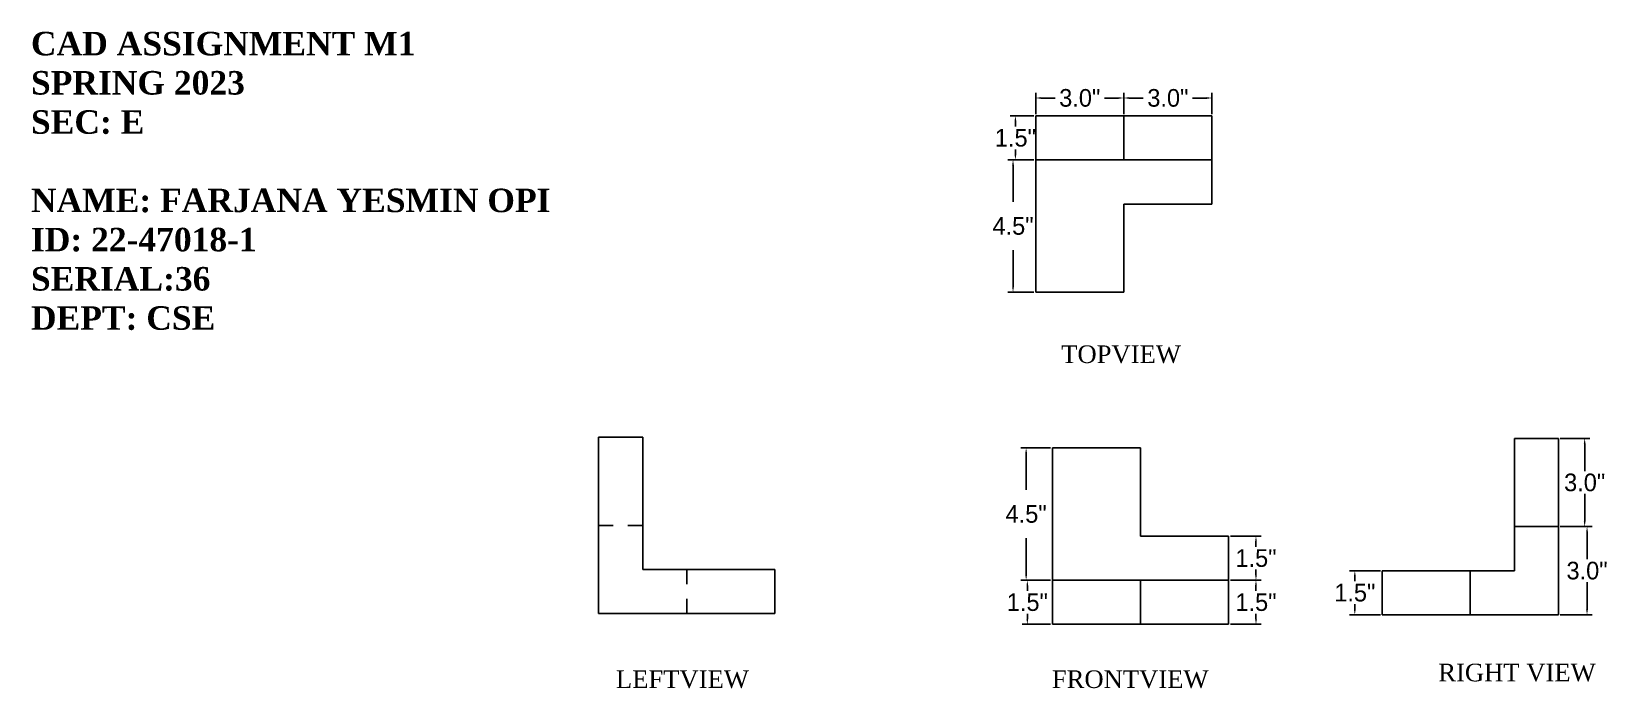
# Model space of a CAD drawing. Header units: inches. Extents: x 27.1 to 80.8, y 16.4 to 38.7.
import ezdxf

# ---------------------------------------------------------------- set-up
doc = ezdxf.new("R2010")
doc.units = ezdxf.units.IN
doc.header["$LTSCALE"] = 5
doc.header["$MEASUREMENT"] = 0
doc.linetypes.add('DASHED2', pattern=[0.375, 0.25, -0.125])
doc.dimstyles.get("Standard").update_dxf_attribs({"dimtxt": 0.6, "dimasz": 0.18, "dimexe": 0.18, "dimexo": 0.0625, "dimgap": 0.09, "dimtad": 0, "dimtih": 1, "dimtoh": 1, "dimdec": 1, "dimzin": 0, "dimdsep": 46, "dimlunit": 3, "dimtxsty": 'Standard', "dimcen": 0.09, "dimclrt": 5, "dimadec": 0, "dimazin": 0, "dimtfac": 1, "dimtdec": 1, "dimtofl": 0, "dimtmove": 0, "dimatfit": 3, "dimfxl": 1, "dimtolj": 1, "dimtzin": 0, "dimarcsym": 0})

# ---------------------------------------------------------------- blocks, each defined once
blk = doc.blocks.new('*D35')
at = {"color": 0, "linetype": 'DASHED2', "lineweight": -2}
for p, q in [((61.27, 35.909), (61.27, 36.634)), ((64.27, 35.909), (64.27, 36.634)), ((61.45, 36.454), (61.93, 36.454)), ((64.09, 36.454), (63.61, 36.454))]:
    blk.add_line(p, q, dxfattribs=at)
at = {"color": 0, "linetype": 'DASHED2'}
for points in [[(61.45, 36.484), (61.45, 36.424), (61.27, 36.454)], [(64.09, 36.484), (64.09, 36.424), (64.27, 36.454)]]:
    blk.add_solid(points, dxfattribs=at)
at = {"layer": 'Defpoints', "color": 0, "linetype": 'DASHED2'}
for p in [(61.27, 36.454), (61.27, 35.847), (64.27, 35.847)]:
    blk.add_point(p, dxfattribs=at)
at = {"color": 5, "linetype": 'DASHED2', "insert": (62.77, 36.454), "char_height": 0.6, "attachment_point": 5}
blk.add_mtext('\\A1;3.0"', dxfattribs=at)
blk = doc.blocks.new('*D36')
at = {"color": 0, "linetype": 'DASHED2', "lineweight": -2}
for p, q in [((64.27, 35.909), (64.27, 36.634)), ((67.27, 35.909), (67.27, 36.634)), ((64.45, 36.454), (64.93, 36.454)), ((67.09, 36.454), (66.61, 36.454))]:
    blk.add_line(p, q, dxfattribs=at)
at = {"color": 0, "linetype": 'DASHED2'}
for points in [[(64.45, 36.484), (64.45, 36.424), (64.27, 36.454)], [(67.09, 36.484), (67.09, 36.424), (67.27, 36.454)]]:
    blk.add_solid(points, dxfattribs=at)
at = {"layer": 'Defpoints', "color": 0, "linetype": 'DASHED2'}
for p in [(64.27, 36.454), (64.27, 35.847), (67.27, 35.847)]:
    blk.add_point(p, dxfattribs=at)
at = {"color": 5, "linetype": 'DASHED2', "insert": (65.77, 36.454), "char_height": 0.6, "attachment_point": 5}
blk.add_mtext('\\A1;3.0"', dxfattribs=at)
blk = doc.blocks.new('*D37')
at = {"color": 0, "linetype": 'DASHED2', "lineweight": -2}
for p, q in [((61.207, 35.847), (60.399, 35.847)), ((60.579, 35.667), (60.579, 35.487)), ((60.579, 34.527), (60.579, 34.707)), ((61.207, 34.347), (60.399, 34.347))]:
    blk.add_line(p, q, dxfattribs=at)
at = {"color": 0, "linetype": 'DASHED2'}
for points in [[(60.549, 35.667), (60.609, 35.667), (60.579, 35.847)], [(60.549, 34.527), (60.609, 34.527), (60.579, 34.347)]]:
    blk.add_solid(points, dxfattribs=at)
at = {"layer": 'Defpoints', "color": 0, "linetype": 'DASHED2'}
for p in [(60.579, 35.847), (61.27, 35.847), (61.27, 34.347)]:
    blk.add_point(p, dxfattribs=at)
at = {"color": 5, "linetype": 'DASHED2', "insert": (60.579, 35.097), "char_height": 0.6, "attachment_point": 5}
blk.add_mtext('\\A1;1.5"', dxfattribs=at)
blk = doc.blocks.new('*D38')
at = {"color": 0, "linetype": 'DASHED2', "lineweight": -2}
for p, q in [((61.207, 34.347), (60.318, 34.347)), ((60.498, 34.167), (60.498, 32.487)), ((60.498, 30.027), (60.498, 31.707)), ((61.207, 29.847), (60.318, 29.847))]:
    blk.add_line(p, q, dxfattribs=at)
at = {"color": 0, "linetype": 'DASHED2'}
for points in [[(60.468, 34.167), (60.528, 34.167), (60.498, 34.347)], [(60.468, 30.027), (60.528, 30.027), (60.498, 29.847)]]:
    blk.add_solid(points, dxfattribs=at)
at = {"layer": 'Defpoints', "color": 0, "linetype": 'DASHED2'}
for p in [(61.27, 34.347), (60.498, 29.847), (61.27, 29.847)]:
    blk.add_point(p, dxfattribs=at)
at = {"color": 5, "linetype": 'DASHED2', "insert": (60.498, 32.097), "char_height": 0.6, "attachment_point": 5}
blk.add_mtext('\\A1;4.5"', dxfattribs=at)
blk = doc.blocks.new('*D39')
at = {"color": 0, "linetype": 'DASHED2', "lineweight": -2}
for p, q in [((79.131, 24.873), (80.141, 24.873)), ((79.961, 24.693), (79.961, 23.763)), ((79.961, 22.053), (79.961, 22.983)), ((79.131, 21.873), (80.141, 21.873))]:
    blk.add_line(p, q, dxfattribs=at)
at = {"color": 0, "linetype": 'DASHED2'}
for points in [[(79.931, 24.693), (79.991, 24.693), (79.961, 24.873)], [(79.931, 22.053), (79.991, 22.053), (79.961, 21.873)]]:
    blk.add_solid(points, dxfattribs=at)
at = {"layer": 'Defpoints', "color": 0, "linetype": 'DASHED2'}
for p in [(79.068, 24.873), (79.961, 24.873), (79.068, 21.873)]:
    blk.add_point(p, dxfattribs=at)
at = {"color": 5, "linetype": 'DASHED2', "insert": (79.961, 23.373), "char_height": 0.6, "attachment_point": 5}
blk.add_mtext('\\A1;3.0"', dxfattribs=at)
blk = doc.blocks.new('*D40')
at = {"color": 0, "linetype": 'DASHED2', "lineweight": -2}
for p, q in [((79.131, 21.873), (80.222, 21.873)), ((80.042, 21.693), (80.042, 20.763)), ((80.042, 19.053), (80.042, 19.983)), ((79.131, 18.873), (80.222, 18.873))]:
    blk.add_line(p, q, dxfattribs=at)
at = {"color": 0, "linetype": 'DASHED2'}
for points in [[(80.012, 21.693), (80.072, 21.693), (80.042, 21.873)], [(80.012, 19.053), (80.072, 19.053), (80.042, 18.873)]]:
    blk.add_solid(points, dxfattribs=at)
at = {"layer": 'Defpoints', "color": 0, "linetype": 'DASHED2'}
for p in [(79.068, 21.873), (80.042, 21.873), (79.068, 18.873)]:
    blk.add_point(p, dxfattribs=at)
at = {"color": 5, "linetype": 'DASHED2', "insert": (80.042, 20.373), "char_height": 0.6, "attachment_point": 5}
blk.add_mtext('\\A1;3.0"', dxfattribs=at)
blk = doc.blocks.new('*D41')
at = {"color": 0, "linetype": 'DASHED2', "lineweight": -2}
for p, q in [((73.006, 20.373), (71.955, 20.373)), ((72.135, 20.193), (72.135, 20.013)), ((73.006, 18.873), (71.955, 18.873)), ((72.135, 19.053), (72.135, 19.233))]:
    blk.add_line(p, q, dxfattribs=at)
at = {"color": 0, "linetype": 'DASHED2'}
for points in [[(72.105, 20.193), (72.165, 20.193), (72.135, 20.373)], [(72.105, 19.053), (72.165, 19.053), (72.135, 18.873)]]:
    blk.add_solid(points, dxfattribs=at)
at = {"layer": 'Defpoints', "color": 0, "linetype": 'DASHED2'}
for p in [(73.068, 20.373), (72.135, 18.873), (73.068, 18.873)]:
    blk.add_point(p, dxfattribs=at)
at = {"color": 5, "linetype": 'DASHED2', "insert": (72.135, 19.623), "char_height": 0.6, "attachment_point": 5}
blk.add_mtext('\\A1;1.5"', dxfattribs=at)
blk = doc.blocks.new('*D42')
at = {"color": 0, "linetype": 'DASHED2', "lineweight": -2}
for p, q in [((61.775, 24.55), (60.764, 24.55)), ((60.944, 24.37), (60.944, 22.69)), ((60.944, 20.23), (60.944, 21.91)), ((61.775, 20.05), (60.764, 20.05))]:
    blk.add_line(p, q, dxfattribs=at)
at = {"color": 0, "linetype": 'DASHED2'}
for points in [[(60.914, 24.37), (60.974, 24.37), (60.944, 24.55)], [(60.914, 20.23), (60.974, 20.23), (60.944, 20.05)]]:
    blk.add_solid(points, dxfattribs=at)
at = {"layer": 'Defpoints', "color": 0, "linetype": 'DASHED2'}
for p in [(60.944, 24.55), (61.837, 24.55), (61.837, 20.05)]:
    blk.add_point(p, dxfattribs=at)
at = {"color": 5, "linetype": 'DASHED2', "insert": (60.944, 22.3), "char_height": 0.6, "attachment_point": 5}
blk.add_mtext('\\A1;4.5"', dxfattribs=at)
blk = doc.blocks.new('*D43')
at = {"color": 0, "linetype": 'DASHED2', "lineweight": -2}
for p, q in [((61.775, 20.05), (60.805, 20.05)), ((60.985, 19.87), (60.985, 19.69)), ((60.985, 18.73), (60.985, 18.91)), ((61.775, 18.55), (60.805, 18.55))]:
    blk.add_line(p, q, dxfattribs=at)
at = {"color": 0, "linetype": 'DASHED2'}
for points in [[(60.955, 19.87), (61.015, 19.87), (60.985, 20.05)], [(60.955, 18.73), (61.015, 18.73), (60.985, 18.55)]]:
    blk.add_solid(points, dxfattribs=at)
at = {"layer": 'Defpoints', "color": 0, "linetype": 'DASHED2'}
for p in [(61.837, 20.05), (60.985, 18.55), (61.837, 18.55)]:
    blk.add_point(p, dxfattribs=at)
at = {"color": 5, "linetype": 'DASHED2', "insert": (60.985, 19.3), "char_height": 0.6, "attachment_point": 5}
blk.add_mtext('\\A1;1.5"', dxfattribs=at)
blk = doc.blocks.new('*D44')
at = {"color": 0, "linetype": 'DASHED2', "lineweight": -2}
for p, q in [((67.9, 21.55), (68.95, 21.55)), ((68.77, 21.37), (68.77, 21.19)), ((67.9, 20.05), (68.95, 20.05)), ((68.77, 20.23), (68.77, 20.41))]:
    blk.add_line(p, q, dxfattribs=at)
at = {"color": 0, "linetype": 'DASHED2'}
for points in [[(68.74, 21.37), (68.8, 21.37), (68.77, 21.55)], [(68.74, 20.23), (68.8, 20.23), (68.77, 20.05)]]:
    blk.add_solid(points, dxfattribs=at)
at = {"layer": 'Defpoints', "color": 0, "linetype": 'DASHED2'}
for p in [(67.837, 21.55), (68.77, 21.55), (67.837, 20.05)]:
    blk.add_point(p, dxfattribs=at)
at = {"color": 5, "linetype": 'DASHED2', "insert": (68.77, 20.8), "char_height": 0.6, "attachment_point": 5}
blk.add_mtext('\\A1;1.5"', dxfattribs=at)
blk = doc.blocks.new('*D45')
at = {"color": 0, "linetype": 'DASHED2', "lineweight": -2}
for p, q in [((67.9, 20.05), (68.95, 20.05)), ((68.77, 19.87), (68.77, 19.69)), ((68.77, 18.73), (68.77, 18.91)), ((67.9, 18.55), (68.95, 18.55))]:
    blk.add_line(p, q, dxfattribs=at)
at = {"color": 0, "linetype": 'DASHED2'}
for points in [[(68.74, 19.87), (68.8, 19.87), (68.77, 20.05)], [(68.74, 18.73), (68.8, 18.73), (68.77, 18.55)]]:
    blk.add_solid(points, dxfattribs=at)
at = {"layer": 'Defpoints', "color": 0, "linetype": 'DASHED2'}
for p in [(67.837, 20.05), (68.77, 20.05), (67.837, 18.55)]:
    blk.add_point(p, dxfattribs=at)
at = {"color": 5, "linetype": 'DASHED2', "insert": (68.77, 19.3), "char_height": 0.6, "attachment_point": 5}
blk.add_mtext('\\A1;1.5"', dxfattribs=at)

msp = doc.modelspace()

# ---------------------------------------------------------------- linework, layer by layer
for p, q in [((61.27, 34.347), (61.27, 35.847)), ((61.27, 35.847), (64.27, 35.847)), ((64.27, 35.847), (67.27, 35.847)), ((64.27, 34.347), (64.27, 35.847)), ((67.27, 35.847), (67.27, 34.347)), ((61.27, 29.847), (61.27, 34.347)), ((61.27, 34.347), (64.27, 34.347)), ((64.27, 34.347), (67.27, 34.347)), ((67.27, 34.347), (67.27, 32.847)), ((67.27, 32.847), (64.27, 32.847)), ((64.27, 32.847), (64.27, 29.847)), ((64.27, 29.847), (61.27, 29.847)), ((46.388, 21.915), (46.388, 24.915)), ((46.388, 24.915), (47.888, 24.915)), ((47.888, 24.915), (47.888, 21.915)), ((79.068, 24.873), (77.568, 24.873)), ((77.568, 24.873), (77.568, 21.873)), ((79.068, 21.873), (79.068, 24.873)), ((61.837, 20.05), (61.837, 24.55)), ((61.837, 24.55), (64.837, 24.55)), ((64.837, 24.55), (64.837, 21.55)), ((46.388, 18.915), (46.388, 21.915)), ((47.888, 21.915), (47.888, 20.415)), ((64.837, 21.55), (67.837, 21.55)), ((67.837, 21.55), (67.837, 20.05)), ((77.568, 21.873), (77.568, 20.373)), ((77.568, 21.873), (79.068, 21.873)), ((79.068, 18.873), (79.068, 21.873)), ((79.068, 21.873), (79.068, 21.873)), ((47.888, 20.415), (49.388, 20.415)), ((49.388, 20.415), (52.388, 20.415)), ((52.388, 20.415), (52.388, 18.915)), ((61.837, 18.55), (61.837, 20.05)), ((61.837, 20.05), (67.837, 20.05)), ((64.837, 20.05), (64.837, 18.55)), ((67.837, 20.05), (67.837, 18.55)), ((73.068, 20.373), (73.068, 18.873)), ((76.068, 20.373), (73.068, 20.373)), ((77.568, 20.373), (76.068, 20.373)), ((76.068, 20.373), (76.068, 18.873)), ((49.388, 18.915), (46.388, 18.915)), ((52.388, 18.915), (49.388, 18.915)), ((73.068, 18.873), (76.068, 18.873)), ((76.068, 18.873), (79.068, 18.873)), ((64.837, 18.55), (61.837, 18.55)), ((67.837, 18.55), (64.837, 18.55))]:
    msp.add_line(p, q)
at = {"linetype": 'DASHED2'}
for p, q in [((46.388, 21.915), (46.888, 21.915)), ((47.888, 21.915), (47.388, 21.915)), ((49.388, 20.415), (49.388, 19.915)), ((49.388, 18.915), (49.388, 19.415))]:
    msp.add_line(p, q, dxfattribs=at)

# ---------------------------------------------------------------- texts
at = {"attachment_point": 1}
for s, insert, char_height in [('{\\fTimes New Roman|b1|i0|c0|p18;\\C240;CAD ASSIGNMENT M1\\PSPRING 2023\\PSEC: E\\P\\PNAME: FARJANA YESMIN OPI\\PID: 22-47018-1\\PSERIAL:36\\PDEPT: CSE}', (27.06, 38.705), 0.8), ('{\\fTimes New Roman|b0|i0|c0|p18;RIGHT VIEW}', (74.977, 17.209), 0.6)]:
    msp.add_mtext(s, dxfattribs=dict(at, insert=insert, char_height=char_height))
at = {"char_height": 0.6, "attachment_point": 1}
for s, insert, width in [('{\\fTimes New Roman|b0|i0|c0|p18;TOPVIEW}', (62.138, 28.038), 2.91381), ('{\\fTimes New Roman|b0|i0|c0|p18;LEFTVIEW}', (46.977, 16.982), 0.09106), ('{\\fTimes New Roman|b0|i0|c0|p18;FRONTVIEW}', (61.82, 16.982), 0.09106)]:
    msp.add_mtext(s, dxfattribs=dict(at, insert=insert, width=width))

# ---------------------------------------------------------------- dimensions: what is measured, and where the dimension line sits
at = {"linetype": 'DASHED2'}
for base, p1, p2, picture, middle in [((61.27, 36.454), (64.27, 35.847), (61.27, 35.847), '*D35', (62.77, 36.454)), ((64.27, 36.454), (67.27, 35.847), (64.27, 35.847), '*D36', (65.77, 36.454))]:
    dim = msp.add_linear_dim(base=base, p1=p1, p2=p2, dimstyle='Standard', dxfattribs=at)
    dim.commit()
    dim.dimension.update_dxf_attribs({"geometry": picture, "text_midpoint": middle})
for base, p1, p2, picture, middle in [((60.579, 35.847), (61.27, 34.347), (61.27, 35.847), '*D37', (60.579, 35.097)), ((60.498, 29.847), (61.27, 34.347), (61.27, 29.847), '*D38', (60.498, 32.097)), ((79.961, 24.873), (79.068, 21.873), (79.068, 24.873), '*D39', (79.961, 23.373)), ((60.944, 24.55), (61.837, 20.05), (61.837, 24.55), '*D42', (60.944, 22.3)), ((68.77, 21.55), (67.837, 20.05), (67.837, 21.55), '*D44', (68.77, 20.8)), ((80.042, 21.873), (79.068, 18.873), (79.068, 21.873), '*D40', (80.042, 20.373)), ((60.985, 18.55), (61.837, 20.05), (61.837, 18.55), '*D43', (60.985, 19.3)), ((68.77, 20.05), (67.837, 18.55), (67.837, 20.05), '*D45', (68.77, 19.3)), ((72.135, 18.873), (73.068, 20.373), (73.068, 18.873), '*D41', (72.135, 19.623))]:
    dim = msp.add_linear_dim(base=base, p1=p1, p2=p2, angle=90, dimstyle='Standard', dxfattribs=at)
    dim.commit()
    dim.dimension.update_dxf_attribs({"geometry": picture, "text_midpoint": middle})

doc.saveas('drawing.dxf')
